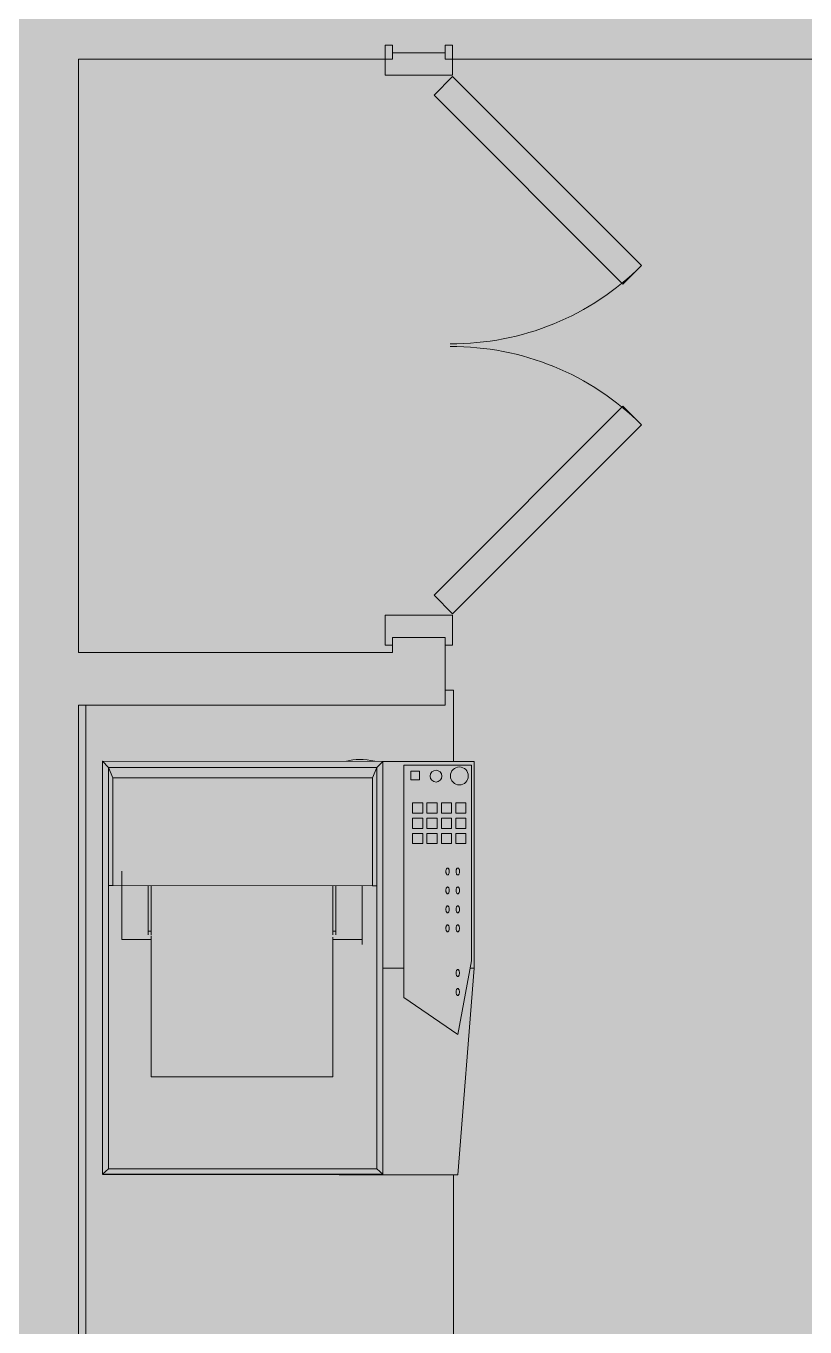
# Model space of a CAD drawing. Header units: inches. Extents: x -203 to 2070, y -968 to 768.
# Drawn here: x 1048.5 to 1100.5, y 131.7 to 218.4 of the extents above; entities that cross this region are included whole.
import ezdxf

# ---------------------------------------------------------------- set-up
doc = ezdxf.new("R2010")
doc.units = ezdxf.units.IN
doc.header["$MEASUREMENT"] = 0
for name, color, linetype, lineweight in [('A-DETL-GENF', 92, 'Continuous', 9), ('A-DOOR', 31, 'Continuous', 13), ('A-DOOR-FRAM', 31, 'Continuous', 20), ('A-WALL-PATT', 111, 'Continuous', 13), ('I-WALL', 2, 'Continuous', 13), ('Q-CASE', 31, 'Continuous', 13), ('Q-SPCQ', 91, 'Continuous', 13)]:
    doc.layers.add(name, color=color, linetype=linetype, lineweight=lineweight)

# ---------------------------------------------------------------- blocks, each defined once
blk = doc.blocks.new('A-Printer - Printer-4745960-LEVEL 7 - POWER _ SIGNAL')
at = {"layer": 'Q-SPCQ', "color": 55, "lineweight": 9}
for p, q in [((-13.856, 11.811), (-13.856, 10.827)), ((-13.856, -3.981), (-13.856, 11.811)), ((-13.832, 11.811), (13.703, 11.811)), ((-13.832, 11.811), (-13.463, 11.417)), ((-13.832, -6.872), (-13.832, 11.811)), ((13.284, 11.417), (-13.463, 11.417)), ((-13.463, 11.417), (-13.463, -6.478)), ((5.41, 11.122), (5.41, 11.417)), ((5.41, 11.417), (13.284, 11.417)), ((13.284, 11.417), (12.596, 11.122)), ((13.284, 11.417), (13.703, 11.811)), ((13.284, 11.417), (13.284, -6.478)), ((13.284, -6.478), (13.284, 11.417)), ((13.703, 11.811), (13.703, -6.872)), ((-13.856, 10.827), (-13.856, -6.872)), ((1.816, 10.528), (1.816, 8.577)), ((5.41, -6.183), (5.41, 11.122)), ((12.596, 11.122), (12.596, -6.183)), ((12.596, -6.183), (12.596, 11.122)), ((2.128, 8.774), (2.386, 8.774)), ((2.386, 8.577), (2.386, 8.774)), ((-7.332, 8.577), (-7.332, -3.543)), ((2.386, 8.577), (2.128, 8.577)), ((-13.856, -3.979), (-13.856, -6.872)), ((1.816, -3.543), (1.816, -5.494)), ((2.128, -3.543), (2.386, -3.543)), ((2.386, -3.74), (2.128, -3.74)), ((2.386, -3.543), (2.386, -3.74)), ((-13.856, -11.891), (-13.856, -6.872)), ((-13.832, -6.872), (-13.463, -6.478)), ((13.703, -6.872), (-13.832, -6.872)), ((-13.463, -6.478), (13.284, -6.478)), ((-0.077, -6.872), (-0.077, -8.272)), ((-0.077, -8.272), (-0.077, -6.872)), ((5.41, -6.478), (5.41, -6.183)), ((13.284, -6.478), (5.41, -6.478)), ((13.284, -6.478), (12.596, -6.183)), ((13.703, -6.872), (13.284, -6.478)), ((13.703, -6.872), (13.703, -12.974)), ((-2.051, -8.272), (-4.498, -11.875)), ((13.459, -8.272), (-2.051, -8.272)), ((13.459, -12.782), (13.459, -8.272)), ((8.895, -8.858), (8.217, -8.858)), ((8.217, -8.858), (8.217, -9.536)), ((8.217, -9.536), (8.895, -9.536)), ((8.895, -9.536), (8.895, -8.858)), ((9.912, -8.858), (9.234, -8.858)), ((9.234, -8.858), (9.234, -9.536)), ((9.234, -9.536), (9.912, -9.536)), ((9.912, -9.536), (9.912, -8.858)), ((10.929, -8.858), (10.251, -8.858)), ((10.251, -8.858), (10.251, -9.536)), ((10.251, -9.536), (10.929, -9.536)), ((10.929, -9.536), (10.929, -8.858)), ((13.06, -8.737), (12.47, -8.737)), ((12.47, -8.737), (12.47, -9.328)), ((12.47, -9.328), (13.06, -9.328)), ((13.06, -9.328), (13.06, -8.737)), ((8.895, -9.818), (8.217, -9.818)), ((8.217, -9.818), (8.217, -10.496)), ((8.895, -10.496), (8.895, -9.818)), ((9.912, -9.818), (9.234, -9.818)), ((9.234, -9.818), (9.234, -10.496)), ((9.912, -10.496), (9.912, -9.818)), ((10.929, -9.818), (10.251, -9.818)), ((10.251, -9.818), (10.251, -10.496)), ((10.929, -10.496), (10.929, -9.818)), ((8.217, -10.496), (8.895, -10.496)), ((8.895, -10.777), (8.217, -10.777)), ((8.217, -10.777), (8.217, -11.455)), ((8.895, -11.455), (8.895, -10.777)), ((9.234, -10.496), (9.912, -10.496)), ((9.912, -10.777), (9.234, -10.777)), ((9.234, -10.777), (9.234, -11.455)), ((9.912, -11.455), (9.912, -10.777)), ((10.251, -10.496), (10.929, -10.496)), ((10.929, -10.777), (10.251, -10.777)), ((10.251, -10.777), (10.251, -11.455)), ((10.929, -11.455), (10.929, -10.777)), ((-0.077, -12.974), (-13.856, -11.891)), ((-4.498, -11.875), (0.397, -12.782)), ((8.217, -11.455), (8.895, -11.455)), ((8.895, -11.736), (8.217, -11.736)), ((8.217, -11.736), (8.217, -12.414)), ((8.895, -12.414), (8.895, -11.736)), ((9.234, -11.455), (9.912, -11.455)), ((9.912, -11.736), (9.234, -11.736)), ((9.234, -11.736), (9.234, -12.414)), ((9.912, -12.414), (9.912, -11.736)), ((10.251, -11.455), (10.929, -11.455)), ((10.929, -11.736), (10.251, -11.736)), ((10.251, -11.736), (10.251, -12.414)), ((10.929, -12.414), (10.929, -11.736)), ((-0.077, -12.715), (-0.077, -12.974)), ((-0.077, -12.974), (-0.077, -12.715)), ((-0.077, -12.974), (13.703, -12.974)), ((0.397, -12.782), (13.459, -12.782)), ((8.217, -12.414), (8.895, -12.414)), ((9.234, -12.414), (9.912, -12.414)), ((10.251, -12.414), (10.929, -12.414))]:
    blk.add_line(p, q, dxfattribs=at)
at = {"layer": 'Q-SPCQ', "color": 55, "lineweight": 9, "flags": 128}
for points in [[(2.804, -11.197), (2.801, -11.176), (2.789, -11.155), (2.77, -11.136), (2.745, -11.12), (2.713, -11.105), (2.677, -11.094), (2.638, -11.086), (2.596, -11.083), (2.554, -11.083), (2.512, -11.086), (2.473, -11.094), (2.436, -11.105), (2.405, -11.12), (2.38, -11.136), (2.361, -11.155), (2.349, -11.176), (2.345, -11.197)], [(2.345, -11.197), (2.349, -11.218), (2.361, -11.238), (2.38, -11.257), (2.405, -11.274), (2.436, -11.288), (2.473, -11.3), (2.512, -11.307), (2.554, -11.311), (2.596, -11.311), (2.638, -11.307), (2.677, -11.3), (2.713, -11.288), (2.745, -11.274), (2.77, -11.257), (2.789, -11.238), (2.801, -11.218), (2.804, -11.197)], [(4.067, -11.197), (4.063, -11.176), (4.052, -11.155), (4.033, -11.136), (4.007, -11.12), (3.976, -11.105), (3.94, -11.094), (3.901, -11.086), (3.859, -11.083), (3.816, -11.083), (3.775, -11.086), (3.735, -11.094), (3.699, -11.105), (3.668, -11.12), (3.642, -11.136), (3.624, -11.155), (3.612, -11.176), (3.608, -11.197)], [(3.608, -11.197), (3.612, -11.218), (3.624, -11.238), (3.642, -11.257), (3.668, -11.274), (3.699, -11.288), (3.735, -11.3), (3.775, -11.307), (3.816, -11.311), (3.859, -11.311), (3.901, -11.307), (3.94, -11.3), (3.976, -11.288), (4.007, -11.274), (4.033, -11.257), (4.052, -11.238), (4.063, -11.218), (4.067, -11.197)], [(5.33, -11.197), (5.326, -11.176), (5.315, -11.155), (5.296, -11.136), (5.27, -11.12), (5.239, -11.105), (5.203, -11.094), (5.163, -11.086), (5.122, -11.083), (5.079, -11.083), (5.038, -11.086), (4.998, -11.094), (4.962, -11.105), (4.931, -11.12), (4.905, -11.136), (4.886, -11.155), (4.875, -11.176), (4.871, -11.197)], [(4.871, -11.197), (4.875, -11.218), (4.886, -11.238), (4.905, -11.257), (4.931, -11.274), (4.962, -11.288), (4.998, -11.3), (5.038, -11.307), (5.079, -11.311), (5.122, -11.311), (5.163, -11.307), (5.203, -11.3), (5.239, -11.288), (5.27, -11.274), (5.296, -11.257), (5.315, -11.238), (5.326, -11.218), (5.33, -11.197)], [(6.593, -11.197), (6.589, -11.176), (6.577, -11.155), (6.559, -11.136), (6.533, -11.12), (6.502, -11.105), (6.466, -11.094), (6.426, -11.086), (6.384, -11.083), (6.342, -11.083), (6.3, -11.086), (6.261, -11.094), (6.225, -11.105), (6.194, -11.12), (6.168, -11.136), (6.149, -11.155), (6.138, -11.176), (6.134, -11.197)], [(6.134, -11.197), (6.138, -11.218), (6.149, -11.238), (6.168, -11.257), (6.194, -11.274), (6.225, -11.288), (6.261, -11.3), (6.3, -11.307), (6.342, -11.311), (6.384, -11.311), (6.426, -11.307), (6.466, -11.3), (6.502, -11.288), (6.533, -11.274), (6.559, -11.257), (6.577, -11.238), (6.589, -11.218), (6.593, -11.197)], [(-1.443, -11.876), (-1.447, -11.855), (-1.459, -11.835), (-1.478, -11.816), (-1.503, -11.799), (-1.534, -11.784), (-1.57, -11.773), (-1.61, -11.766), (-1.652, -11.762), (-1.694, -11.762), (-1.736, -11.766), (-1.775, -11.773), (-1.811, -11.784), (-1.842, -11.799), (-1.868, -11.816), (-1.887, -11.835), (-1.898, -11.855), (-1.902, -11.876)], [(-1.902, -11.876), (-1.898, -11.897), (-1.887, -11.917), (-1.868, -11.936), (-1.842, -11.953), (-1.811, -11.968), (-1.775, -11.979), (-1.736, -11.986), (-1.694, -11.99), (-1.652, -11.99), (-1.61, -11.986), (-1.57, -11.979), (-1.534, -11.968), (-1.503, -11.953), (-1.478, -11.936), (-1.459, -11.917), (-1.447, -11.897), (-1.443, -11.876)], [(-0.18, -11.876), (-0.184, -11.855), (-0.196, -11.835), (-0.215, -11.816), (-0.24, -11.799), (-0.272, -11.784), (-0.308, -11.773), (-0.347, -11.766), (-0.389, -11.762), (-0.431, -11.762), (-0.473, -11.766), (-0.512, -11.773), (-0.548, -11.784), (-0.58, -11.799), (-0.605, -11.816), (-0.624, -11.835), (-0.636, -11.855), (-0.64, -11.876)], [(-0.64, -11.876), (-0.636, -11.897), (-0.624, -11.917), (-0.605, -11.936), (-0.58, -11.953), (-0.548, -11.968), (-0.512, -11.979), (-0.473, -11.986), (-0.431, -11.99), (-0.389, -11.99), (-0.347, -11.986), (-0.308, -11.979), (-0.272, -11.968), (-0.24, -11.953), (-0.215, -11.936), (-0.196, -11.917), (-0.184, -11.897), (-0.18, -11.876)], [(2.804, -11.876), (2.801, -11.855), (2.789, -11.835), (2.77, -11.816), (2.745, -11.799), (2.713, -11.784), (2.677, -11.773), (2.638, -11.766), (2.596, -11.762), (2.554, -11.762), (2.512, -11.766), (2.473, -11.773), (2.436, -11.784), (2.405, -11.799), (2.38, -11.816), (2.361, -11.835), (2.349, -11.855), (2.345, -11.876)], [(2.345, -11.876), (2.349, -11.897), (2.361, -11.917), (2.38, -11.936), (2.405, -11.953), (2.436, -11.968), (2.473, -11.979), (2.512, -11.986), (2.554, -11.99), (2.596, -11.99), (2.638, -11.986), (2.677, -11.979), (2.713, -11.968), (2.745, -11.953), (2.77, -11.936), (2.789, -11.917), (2.801, -11.897), (2.804, -11.876)], [(4.067, -11.876), (4.063, -11.855), (4.052, -11.835), (4.033, -11.816), (4.007, -11.799), (3.976, -11.784), (3.94, -11.773), (3.901, -11.766), (3.859, -11.762), (3.816, -11.762), (3.775, -11.766), (3.735, -11.773), (3.699, -11.784), (3.668, -11.799), (3.642, -11.816), (3.624, -11.835), (3.612, -11.855), (3.608, -11.876)], [(3.608, -11.876), (3.612, -11.897), (3.624, -11.917), (3.642, -11.936), (3.668, -11.953), (3.699, -11.968), (3.735, -11.979), (3.775, -11.986), (3.816, -11.99), (3.859, -11.99), (3.901, -11.986), (3.94, -11.979), (3.976, -11.968), (4.007, -11.953), (4.033, -11.936), (4.052, -11.917), (4.063, -11.897), (4.067, -11.876)], [(5.33, -11.876), (5.326, -11.855), (5.315, -11.835), (5.296, -11.816), (5.27, -11.799), (5.239, -11.784), (5.203, -11.773), (5.163, -11.766), (5.122, -11.762), (5.079, -11.762), (5.038, -11.766), (4.998, -11.773), (4.962, -11.784), (4.931, -11.799), (4.905, -11.816), (4.886, -11.835), (4.875, -11.855), (4.871, -11.876)], [(4.871, -11.876), (4.875, -11.897), (4.886, -11.917), (4.905, -11.936), (4.931, -11.953), (4.962, -11.968), (4.998, -11.979), (5.038, -11.986), (5.079, -11.99), (5.122, -11.99), (5.163, -11.986), (5.203, -11.979), (5.239, -11.968), (5.27, -11.953), (5.296, -11.936), (5.315, -11.917), (5.326, -11.897), (5.33, -11.876)], [(6.593, -11.876), (6.589, -11.855), (6.577, -11.835), (6.559, -11.816), (6.533, -11.799), (6.502, -11.784), (6.466, -11.773), (6.426, -11.766), (6.384, -11.762), (6.342, -11.762), (6.3, -11.766), (6.261, -11.773), (6.225, -11.784), (6.194, -11.799), (6.168, -11.816), (6.149, -11.835), (6.138, -11.855), (6.134, -11.876)], [(6.134, -11.876), (6.138, -11.897), (6.149, -11.917), (6.168, -11.936), (6.194, -11.953), (6.225, -11.968), (6.261, -11.979), (6.3, -11.986), (6.342, -11.99), (6.384, -11.99), (6.426, -11.986), (6.466, -11.979), (6.502, -11.968), (6.533, -11.953), (6.559, -11.936), (6.577, -11.917), (6.589, -11.897), (6.593, -11.876)]]:
    blk.add_lwpolyline(points, dxfattribs=at)
at = {"layer": 'Q-SPCQ', "color": 55, "lineweight": 9}
for centre, radius, start, end in [((12.718, -10.421), 0.394, 90, 270), ((12.718, -10.421), 0.394, 270, 90), ((12.733, -11.977), 0.596, 90, 270), ((12.733, -11.977), 0.596, 270, 90)]:
    blk.add_arc(centre, radius, start, end, dxfattribs=at)
for points, knots in [([(1.819, 10.528), (1.84, 10.528), (1.952, 10.528), (4.451, 10.528), (6.381, 10.528)], [0.1985022, 0.1985022, 0.1985022, 0.1985022, 0.2811746, 0.4470873, 0.4470873, 0.4470873, 0.4470873]), ([(5.41, 11.122), (8.761, 11.122), (12.355, 11.122), (12.463, 11.122), (12.596, 11.122)], [-0.3054153, -0.3054153, -0.3054153, -0.3054153, -0.1099962, 0, 0, 0, 0]), ([(-7.33, 8.577), (-7.329, 8.577), (-7.321, 8.577), (-7.228, 8.577), (-6.783, 8.577), (-4.272, 8.577), (-1.154, 8.577), (1.945, 8.577)], [-0.5869714, -0.5869714, -0.5869714, -0.5869714, -0.5812053, -0.5538639, -0.4560331, -0.284772, -0.0302264, -0.0302264, -0.0302264, -0.0302264]), ([(1.807, -3.543), (-1.597, -3.543), (-4.14, -3.543), (-6.784, -3.543), (-7.25, -3.543), (-7.306, -3.543), (-7.336, -3.543), (-7.341, -3.543)], [0.0302264, 0.0302264, 0.0302264, 0.0302264, 0.284772, 0.4560331, 0.5538639, 0.5812053, 0.5869714, 0.5869714, 0.5869714, 0.5869714]), ([(5.398, -5.494), (3.404, -5.494), (2.544, -5.494), (1.51, -5.494), (1.494, -5.494)], [0.0822518, 0.0822518, 0.0822518, 0.0822518, 0.2481645, 0.3308369, 0.3308369, 0.3308369, 0.3308369]), ([(12.596, -6.183), (12.463, -6.183), (12.355, -6.183), (8.761, -6.183), (5.41, -6.183)], [0, 0, 0, 0, 0.1099962, 0.3054153, 0.3054153, 0.3054153, 0.3054153])]:
    blk.add_open_spline(points, degree=3, knots=knots, dxfattribs=at)
for points in [[(2.386, 8.774), (3.407, 8.774), (4.417, 8.774), (5.415, 8.774)], [(2.061, 8.577), (1.918, 8.577), (1.68, 8.577), (1.618, 8.577)], [(5.415, 8.577), (4.417, 8.577), (3.407, 8.577), (2.386, 8.577)], [(1.819, -3.543), (1.836, -3.543), (1.798, -3.543), (1.989, -3.543)], [(2.386, -3.543), (3.407, -3.543), (4.417, -3.543), (5.415, -3.543)], [(5.415, -3.74), (4.417, -3.74), (3.407, -3.74), (2.386, -3.74)], [(13.713, -6.341), (13.886, -5.624), (13.866, -5.002), (13.709, -4.446)]]:
    blk.add_open_spline(points, degree=3, dxfattribs=at)
blk = doc.blocks.new('C-L SHAPE COUNTER TOP - C-L SHAPE COUNTER TOP-5504403-LEVEL 7 - POWER _ SIGNAL')
at = {"layer": 'Q-CASE', "color": 254, "lineweight": 9}
for p, q in [((25, 99.591), (24.45, 99.591)), ((25, 94.841), (25, 99.591)), ((0.5, 1.685), (0.5, 98.591)), ((25, 25), (25, 67.282))]:
    blk.add_line(p, q, dxfattribs=at)
blk = doc.blocks.new('Double Flush - Int-F-WDMF-36_ x 84_-4824208-LEVEL 7 - POWER _ SIGNAL')
at = {"layer": 'A-DOOR', "color": 8, "lineweight": 20}
for p, q in [((-17.906, 2.25), (-5.311, 14.845)), ((-5.311, 14.845), (-4.073, 13.608)), ((5.311, 14.845), (4.073, 13.608)), ((17.906, 2.25), (5.311, 14.845)), ((-4.073, 13.608), (-16.669, 1.013)), ((4.073, 13.608), (16.669, 1.013)), ((-16.669, 1.013), (-17.906, 2.25)), ((16.669, 1.013), (17.906, 2.25))]:
    blk.add_line(p, q, dxfattribs=at)
at = {"layer": 'A-DOOR', "color": 55, "lineweight": 9}
for centre, start, end in [((-17.906, 2.25), 359.5, 45), ((17.906, 2.25), 135, 180.5)]:
    blk.add_arc(centre, 17.812, start, end, dxfattribs=at)
at = {"layer": 'A-DOOR-FRAM', "color": 8}
for p, q in [((-20, 2.25), (-18, 2.25)), ((-20, 2.25), (-20, 1.75)), ((-20, 1.75), (-19.5, 1.75)), ((-19.5, -1.75), (-19.5, 1.75)), ((-18, -2.25), (-18, 2.25)), ((18, -2.25), (18, 2.25)), ((18, 2.25), (20, 2.25)), ((19.5, 1.75), (20, 1.75)), ((19.5, -1.75), (19.5, 1.75)), ((20, 2.25), (20, 1.75)), ((-20, -1.75), (-19.5, -1.75)), ((-20, -2.25), (-20, -1.75)), ((-20, -2.25), (-18, -2.25)), ((18, -2.25), (20, -2.25)), ((19.5, -1.75), (20, -1.75)), ((20, -2.25), (20, -1.75))]:
    blk.add_line(p, q, dxfattribs=at)

msp = doc.modelspace()

# ---------------------------------------------------------------- hatches: boundary and pattern name
at = {"layer": 'A-DETL-GENF'}
h = msp.add_hatch(color=9, dxfattribs=at)
h.paths.add_polyline_path([(131.765, -847.993), (290.739, -780.498), (225.6, -627.041), (211.087, -633.201), (209.279, -628.944), (209.423, -628.883), (203.589, -616.374), (207.781, -614.419), (213.683, -627.075), (295.769, -592.232), (297.576, -596.489), (229.858, -625.233), (294.997, -778.691), (401.085, -733.649), (335.949, -580.2), (334.396, -580.86), (332.589, -576.602), (420.957, -539.092), (422.765, -543.349), (340.207, -578.393), (405.342, -731.842), (511.688, -686.691), (511.688, -619.126), (494.671, -619.126), (494.671, -614.126), (492.171, -614.126), (492.171, -540.001), (465.421, -540.001), (465.421, -525.243), (459.585, -527.72), (457.778, -523.463), (465.421, -520.218), (465.421, -507.376), (497.171, -507.376), (497.171, -511.564), (497.671, -511.564), (497.671, -516.564), (497.171, -516.564), (497.171, -614.126), (658.093, -614.126), (718.696, -588.402), (718.696, -513.048), (720.733, -513.048), (720.733, -508.938), (744.733, -508.938), (744.733, -513.189), (757.983, -510.063), (757.983, -505.438), (677.116, -505.364), (677.116, -505.438), (626.983, -505.438), (626.983, -505.317), (560.671, -505.317), (560.671, -516.564), (537.671, -516.564), (537.671, -511.564), (555.671, -511.564), (555.671, -395.306), (560.671, -395.306), (560.671, -438.438), (560.171, -438.438), (560.171, -441.938), (560.671, -441.938), (560.671, -498.317), (619.983, -498.317), (619.983, -477.938), (626.983, -477.938), (626.983, -501.938), (757.983, -501.938), (757.983, -376.936), (625.459, -376.936), (625.459, -433.435), (624.19, -433.435), (624.19, -433.935), (625.459, -433.935), (625.459, -441.938), (600.171, -441.938), (600.171, -438.438), (621.959, -438.438), (621.959, -303.25), (601.171, -303.25), (601.171, -299.75), (634.608, -299.75), (634.608, -357.01), (793.959, -357.01), (793.959, -230.991), (634.983, -230.991), (634.983, -254.991), (560.671, -254.977), (560.671, -299.75), (561.171, -299.75), (561.171, -303.25), (560.671, -303.25), (560.671, -346.75), (555.671, -346.75), (555.671, -249.977), (575.841, -249.977), (575.841, -200.842), (587.091, -200.842), (587.091, -243.741), (631.483, -243.741), (631.483, -224.991), (675.983, -224.991), (675.983, -160.842), (555.736, -160.842), (555.736, 0.658), (596.733, 0.658), (596.733, -16.342), (638.734, -16.342), (638.734, 0.658), (700.733, 0.658), (700.733, -16.342), (742.734, -16.342), (742.734, 0.658), (804.733, 0.658), (804.733, -16.342), (846.734, -16.342), (846.734, 0.658), (908.733, 0.658), (908.733, -16.342), (950.734, -16.342), (950.734, 0.658), (993.733, 0.658), (993.733, -121.745), (988.733, -121.745), (988.733, -121.342), (980.108, -121.342), (980.108, -122.592), (769.735, -122.592), (769.735, -217.717), (963.741, -217.717), (963.741, -199.939), (988.733, -199.939), (988.733, -161.745), (993.733, -161.745), (993.733, -227.326), (968.741, -227.326), (968.741, -227.439), (963.741, -227.439), (963.741, -224.717), (769.735, -224.717), (769.735, -224.991), (799.959, -224.991), (799.959, -303.857), (963.741, -303.857), (963.741, -267.439), (968.741, -267.439), (968.741, -343.738), (1450.296, -343.738), (1450.296, -347.488), (1376.296, -347.488), (1376.296, -524.653), (1491.984, -524.653), (1491.984, -347.488), (1490.296, -347.488), (1490.296, -343.738), (1499.296, -343.738), (1499.296, -347.488), (1496.609, -347.488), (1496.609, -524.653), (1723.696, -524.653), (1723.696, -377.363), (1552.608, -377.363), (1552.608, -347.488), (1539.296, -347.488), (1539.296, -343.738), (1552.608, -343.738), (1552.608, 339.9), (1723.296, 339.9), (1723.296, 351.587), (1731.859, 351.587), (1731.859, 355.587), (1736.484, 355.587), (1736.484, 351.587), (1910.234, 351.587), (1910.234, 580.432), (-120.353, 580.432), (-120.353, 406.962), (53.866, 406.962), (53.866, 426.962), (70.733, 426.962), (70.733, 422.337), (58.491, 422.337), (58.491, 402.337), (58.053, 402.337), (58.053, 327.65), (54.303, 327.65), (54.303, 402.337), (-120.353, 402.337), (-120.353, 286.962), (54.303, 286.962), (54.303, 287.65), (58.053, 287.65), (58.053, 279.65), (54.303, 279.65), (54.303, 282.337), (-120.353, 282.337), (-120.353, 166.962), (54.303, 166.962), (54.303, 239.65), (58.053, 239.65), (58.053, 160.65), (54.303, 160.65), (54.303, 162.337), (-120.353, 162.337), (-120.353, 0.55), (-80.763, 0.55), (-80.763, -12.891), (54.303, -12.891), (54.303, 120.65), (58.053, 120.65), (58.053, -20.203), (54.303, -20.203), (54.303, -17.516), (-80.763, -17.516), (-80.763, -30.95), (-120.353, -30.95), (-120.353, -193.038), (54.303, -193.038), (54.303, -60.203), (58.053, -60.203), (58.053, -218.211), (72.524, -252.294), (69.072, -253.759), (54.303, -218.974), (54.303, -197.663), (-120.353, -197.663), (-120.353, -254.169), (-74.956, -361.096), (84.501, -290.101), (84.704, -290.578), (88.156, -289.113), (140.815, -413.143), (137.363, -414.609), (86.309, -294.359), (-73.148, -365.354), (42.666, -638.135), (201.924, -566.671), (175.402, -504.202), (178.853, -502.737), (207.154, -569.394), (190.31, -576.952), (190.876, -578.167), (186.685, -580.121), (186.09, -578.846), (44.474, -642.393), (120.789, -822.142)], flags=0)
h.paths.add_polyline_path([(225.756, -805.76), (216.377, -783.669), (238.468, -774.289), (247.847, -796.381), (232.983, -802.692)], flags=0)
h.paths.add_polyline_path([(446.67, -711.967), (437.29, -689.876), (459.382, -680.497), (468.761, -702.588), (455.331, -708.29)], flags=0)
h.paths.add_polyline_path([(516.313, -684.727), (893.341, -524.653), (967.942, -524.653), (967.942, -523.313), (944.233, -523.313), (944.233, -523.602), (744.733, -523.602), (744.733, -532.938), (723.696, -532.938), (723.696, -561.419), (744.733, -561.419), (744.733, -585.419), (723.696, -585.419), (723.696, -591.711), (659.111, -619.126), (590.813, -619.126), (590.813, -647.064), (516.734, -647.064), (516.734, -643.564), (587.313, -643.564), (587.313, -619.126), (516.313, -619.126), (516.313, -647.064)], flags=0)
h.paths.add_polyline_path([(262.353, -545.876), (246.296, -508.058), (353.104, -462.711), (227.52, -166.919), (120.789, -212.445), (111.006, -189.403), (111.006, 5.621), (114.756, 5.621), (114.756, -27.825), (206.983, -27.825), (206.983, 5.621), (253.208, 5.621), (256.397, 0.096), (258.314, 0.096), (258.314, -3.404), (257.262, -3.404), (257.262, -33.092), (236.483, -33.092), (236.483, -149.243), (377.305, -149.231), (377.293, -3.404), (298.314, -3.404), (298.314, 0.096), (494.793, 0.096), (494.793, -99.484), (491.301, -99.485), (491.293, -3.404), (380.793, -3.404), (380.805, -149.231), (491.305, -149.222), (491.305, -139.485), (494.804, -139.484), (494.809, -201.313), (491.309, -201.313), (491.305, -152.722), (236.483, -152.743), (236.483, -179.075), (297.945, -323.837), (491.319, -323.821), (491.32, -321.745), (494.819, -321.745), (494.829, -446.715), (415.963, -480.356), (414.59, -477.137), (491.329, -444.403), (491.319, -327.321), (299.431, -327.337), (370.936, -495.757), (377.797, -492.831), (379.17, -496.05), (369.085, -500.352), (354.471, -465.933), (287.277, -494.461), (301.967, -529.061), (263.056, -545.577)], flags=0)
h.paths.add_polyline_path([(263.056, -541.775), (297.377, -527.207), (284.055, -495.829), (271.827, -501.021), (281.206, -523.112), (259.115, -532.492), (262.353, -540.118)], flags=0)
h.paths.add_polyline_path([(3.308, -538.977), (-6.071, -516.886), (16.021, -507.507), (19.357, -515.365), (155.585, -457.527), (152.995, -451.428), (156.447, -449.962), (163.221, -465.918), (159.77, -467.383), (157.393, -461.785), (21.165, -519.623), (25.4, -529.598), (16.021, -533.58)], flags=0)
h.paths.add_polyline_path([(492.171, -535.376), (492.171, -532.938), (471.733, -532.938), (471.733, -512.001), (470.046, -512.001), (470.046, -535.376), (471.733, -535.376)], flags=0)
h.paths.add_polyline_path([(1542.733, -523.313), (1542.733, -499.313), (1566.733, -499.313), (1566.733, -523.313), (1552.608, -523.313)], flags=0)
h.paths.add_polyline_path([(895.218, -520.102), (940.733, -520.102), (940.733, -497.313), (963.741, -497.313), (963.741, -457.438), (946.483, -457.438), (946.483, -308.857), (799.959, -308.857), (799.959, -363.01), (625.459, -363.01), (625.459, -370.936), (763.983, -370.936), (763.983, -513.563), (744.733, -513.563), (744.733, -520.102), (894.326, -520.102)], flags=0)
h.paths.add_polyline_path([(963.741, -452.438), (963.741, -308.857), (951.483, -308.857), (951.483, -452.438)], flags=0)
h.paths.add_polyline_path([(626.181, -357.01), (631.108, -357.01), (631.108, -303.25), (625.459, -303.25), (625.459, -357.01)], flags=0)
h.paths.add_polyline_path([(1130.733, -287.8), (1048.585, -287.8), (1048.571, -116.844), (1052.071, -116.844), (1052.071, -120.245), (1162.558, -120.206), (1162.558, -3.404), (1052.061, -3.404), (1052.045, -76.844), (1048.567, -76.844), (1048.561, 0.096), (1491.139, 0.096), (1491.139, -77.995), (1487.639, -77.995), (1487.639, -3.404), (1268.733, -3.404), (1268.733, -29.342), (1240.733, -29.342), (1240.733, -3.404), (1166.058, -3.404), (1166.058, -120.245), (1487.639, -120.245), (1487.639, -117.995), (1491.139, -117.995), (1491.139, -287.8), (1483.46, -287.8), (1483.46, -284.3), (1487.639, -284.3), (1487.639, -123.745), (1052.071, -123.745), (1052.084, -284.3), (1443.46, -284.3), (1443.46, -287.8), (1133.483, -287.8)], flags=0)
h.paths.add_polyline_path([(491.316, -281.745), (491.311, -225.313), (471.733, -225.313), (471.733, -201.315), (494.811, -201.315), (494.816, -281.745)], flags=0)
h.paths.add_polyline_path([(766.235, -224.991), (766.235, -204.813), (679.483, -204.813), (679.483, -224.991), (739.503, -224.991)], flags=0)
h.paths.add_polyline_path([(434.768, -205.944), (434.768, -205.944), (434.768, -205.845)], flags=0)
h.paths.add_polyline_path([(698.387, -201.313), (766.235, -201.313), (766.235, -119.342), (679.483, -119.342), (679.483, -201.313), (680.091, -201.313)], flags=0)
h.paths.add_polyline_path([(433.447, -190.028), (433.447, -190.027), (433.25, -189.973)], flags=0)
h.paths.add_polyline_path([(404.447, -190.028), (404.447, -190.027), (404.25, -189.973)], flags=0)
h.paths.add_polyline_path([(232.983, -170.831), (232.983, -164.589), (230.739, -165.546), (232.298, -169.217)], flags=0)
h.paths.add_polyline_path([(227.855, -167.28), (227.673, -166.854), (227.574, -166.896)], flags=0)
h.paths.add_polyline_path([(584.68, -146.842), (668.233, -146.842), (668.233, -111.342), (771.733, -111.342), (771.733, -24.342), (569.736, -24.342), (569.736, -146.842)], flags=0)
h.paths.add_polyline_path([(894.326, -111.342), (979.733, -111.342), (979.733, -24.342), (775.233, -24.342), (775.233, -111.342), (884.764, -111.342)], flags=0)
h.paths.add_polyline_path([(253.512, -29.342), (253.512, -1.907), (251.187, 2.121), (210.483, 2.121), (210.483, -27.825), (220.733, -27.825), (220.733, -1.342), (248.733, -1.342), (248.733, -29.342)], flags=0)
h.paths.add_polyline_path([(-117.752, -27.45), (-84.263, -27.45), (-84.263, -27.342), (-117.752, -27.342), (-117.752, -2.95), (-120.353, -2.95), (-120.353, -27.45)], flags=0)
h.paths.add_polyline_path([(525.457, 72.2), (435.184, 72.2), (435.184, 104.837), (438.684, 104.837), (438.684, 75.7), (561.352, 75.7), (561.344, 168.962), (526.671, 168.962), (526.671, 174.462), (530.171, 174.462), (530.171, 172.462), (561.344, 172.462), (561.34, 215.962), (530.171, 215.962), (530.171, 213.462), (526.671, 213.462), (526.671, 216.15), (402.591, 216.15), (402.597, 140.697), (439.247, 140.697), (439.247, 137.197), (361.247, 137.197), (361.247, 140.697), (382.341, 140.697), (382.341, 216.15), (240.341, 216.15), (240.347, 76.18), (361.352, 76.191), (361.35, 102.19), (364.85, 102.191), (364.853, 72.691), (159.584, 72.674), (159.584, 76.174), (236.847, 76.18), (236.847, 164.65), (114.506, 164.64), (114.506, 76.17), (119.584, 76.17), (119.584, 72.67), (111.006, 72.67), (111.006, 168.14), (236.845, 168.15), (236.839, 330.14), (118.589, 330.14), (118.589, 333.64), (240.339, 333.64), (240.341, 219.65), (561.341, 219.65), (561.341, 333.9), (564.841, 333.9), (564.853, 72.2), (536.108, 72.2)], flags=0)
h.paths.add_polyline_path([(1048.545, 72.747), (1048.545, 216.217), (808.523, 216.197), (808.523, 219.697), (768.522, 219.694), (768.523, 216.194), (766.269, 216.194), (766.269, 80.747), (992.983, 80.747), (992.983, 72.747), (762.769, 72.747), (762.769, 107.712), (727.683, 107.712), (727.683, 297.2), (668.483, 297.2), (668.483, 107.712), (652.983, 107.712), (652.983, 313.679), (762.769, 313.679), (762.769, 340.695), (1165.226, 340.695), (1165.267, 219.727), (1487.616, 219.753), (1487.616, 333.754), (1491.116, 333.754), (1491.116, 213.948), (1487.616, 213.948), (1487.616, 216.253), (1376.432, 216.244), (1376.432, 76.274), (1487.616, 76.283), (1487.616, 173.948), (1491.116, 173.948), (1491.116, 72.784), (1248.55, 72.764), (1248.55, 102.258), (1252.05, 102.258), (1252.05, 76.264), (1372.932, 76.274), (1372.932, 216.244), (1214.293, 216.231), (1214.297, 179.033), (1252.05, 179.033), (1252.05, 175.533), (1231.05, 175.533), (1231.05, 140.76), (1252.05, 140.76), (1252.05, 137.26), (1173.05, 137.26), (1173.05, 140.76), (1210.799, 140.76), (1210.793, 216.231), (1076.495, 216.22), (1076.495, 216.653), (1072.995, 216.653), (1072.995, 216.219), (1052.045, 216.217), (1052.045, 176.653), (1072.995, 176.653), (1072.995, 177.653), (1076.495, 177.653), (1076.495, 173.153), (1052.045, 173.153), (1052.045, 76.247), (1173.05, 76.258), (1173.05, 102.258), (1176.55, 102.258), (1176.55, 72.758), (1048.561, 72.747)], flags=0)
h.paths.add_polyline_path([(664.983, 111.212), (664.983, 310.179), (656.483, 310.179), (656.483, 111.212)], flags=0)
h.paths.add_polyline_path([(731.183, 111.212), (762.769, 111.212), (762.769, 310.179), (731.183, 310.179), (731.183, 194.442)], flags=0)
h.paths.add_polyline_path([(391.151, 140.697), (399.097, 140.697), (399.091, 216.15), (385.841, 216.15), (385.841, 140.697)], flags=0)
h.paths.add_polyline_path([(1227.55, 140.76), (1227.55, 175.533), (1214.297, 175.533), (1214.299, 140.76)], flags=0)
h.paths.add_polyline_path([(1069.984, 157.595), (1069.984, 157.595), (1070.06, 157.595)], flags=0)
h.paths.add_polyline_path([(1070.958, 157.763), (1070.958, 157.763), (1070.958, 157.84)], flags=0)
h.paths.add_polyline_path([(1056.887, 159.348), (1056.887, 159.348), (1056.887, 159.604)], flags=0)
h.paths.add_polyline_path([(1077.227, 159.516), (1077.227, 159.517), (1077.455, 159.517)], flags=0)
h.paths.add_polyline_path([(1054.937, 160.194), (1054.937, 160.194), (1055.847, 160.194)], flags=0)
h.paths.add_polyline_path([(1071.65, 167.79), (1071.65, 167.79), (1071.65, 167.866)], flags=0)
h.paths.add_polyline_path([(1054.346, 168.104), (1054.346, 168.104), (1054.346, 168.158)], flags=0)
h.paths.add_polyline_path([(727.683, 300.7), (727.683, 310.179), (668.483, 310.179), (668.483, 300.7), (710.464, 300.7)], flags=0)
h.paths.add_polyline_path([(1736.484, 395.587), (1731.859, 395.587), (1731.859, 410.275), (1678.921, 410.275), (1678.921, 398.146), (1599.733, 398.146), (1599.733, 402.771), (1674.296, 402.771), (1674.296, 414.9), (1731.859, 414.9), (1731.859, 580.146), (1736.484, 580.146), (1736.484, 410.275)], flags=0)
h.paths.add_polyline_path([(1556.796, 398.146), (1548.733, 398.146), (1548.733, 402.771), (1552.171, 402.771), (1552.171, 548.146), (1556.796, 548.146), (1556.796, 402.771), (1559.733, 402.771), (1559.733, 398.146), (1557.233, 398.146)], flags=0)
h.paths.add_polyline_path([(1364.552, 398.146), (1299.733, 398.146), (1299.733, 402.771), (1432.421, 402.771), (1432.421, 580.146), (1437.046, 580.146), (1437.046, 402.771), (1508.733, 402.771), (1508.733, 398.146), (1366.387, 398.146)], flags=0)
h.paths.add_polyline_path([(1164.933, 398.146), (999.233, 398.146), (999.233, 402.771), (1132.421, 402.771), (1132.421, 580.146), (1137.046, 580.146), (1137.046, 402.771), (1208.733, 402.771), (1208.733, 398.146), (1165.216, 398.146)], flags=0)
h.paths.add_polyline_path([(1259.733, 398.146), (1248.733, 398.146), (1248.733, 402.771), (1252.171, 402.771), (1252.171, 550.146), (1256.796, 550.146), (1256.796, 402.771), (1259.733, 402.771)], flags=0)
h.paths.add_polyline_path([(959.233, 398.146), (948.733, 398.146), (948.733, 402.771), (952.171, 402.771), (952.171, 548.646), (956.796, 548.646), (956.796, 402.771), (959.233, 402.771)], flags=0)
h.paths.add_polyline_path([(908.733, 398.146), (830.733, 398.146), (830.733, 402.771), (832.421, 402.771), (832.421, 580.146), (837.046, 580.146), (837.046, 402.771), (908.733, 402.771)], flags=0)
h.paths.add_polyline_path([(762.769, 398.146), (520.733, 398.146), (520.733, 402.771), (652.421, 402.771), (652.421, 580.146), (657.046, 580.146), (657.046, 402.771), (790.733, 402.771), (790.733, 398.146), (766.269, 398.146)], flags=0)
h.paths.add_polyline_path([(480.733, 398.146), (470.733, 398.146), (470.733, 402.771), (472.421, 402.771), (472.421, 580.146), (477.046, 580.146), (477.046, 402.771), (480.733, 402.771)], flags=0)
h.paths.add_polyline_path([(357.046, 398.146), (280.733, 398.146), (280.733, 402.771), (352.421, 402.771), (352.421, 580.146), (357.046, 580.146), (357.046, 402.771), (430.733, 402.771), (430.733, 398.146), (358.087, 398.146)], flags=0)
h.paths.add_polyline_path([(189.733, 398.146), (112.421, 398.146), (112.421, 422.337), (110.733, 422.337), (110.733, 426.962), (112.421, 426.962), (112.421, 580.146), (117.046, 580.146), (117.046, 402.771), (189.733, 402.771)], flags=0)
h.paths.add_polyline_path([(240.733, 398.146), (229.733, 398.146), (229.733, 402.771), (232.421, 402.771), (232.421, 550.146), (237.046, 550.146), (237.046, 402.771), (240.733, 402.771)], flags=0)
h.paths.add_polyline_path([(222.733, 487.664), (222.733, 577.146), (246.733, 577.146), (246.733, 553.146), (222.733, 553.146)], flags=0)
h.paths.add_polyline_path([(1542.734, 553.146), (1542.734, 577.146), (1566.734, 577.146), (1566.734, 553.146), (1548.733, 553.146)], flags=0)
h.paths.add_polyline_path([(1256.796, 553.146), (1242.734, 553.146), (1242.734, 577.146), (1266.734, 577.146), (1266.734, 553.146)], flags=0)
h.paths.add_polyline_path([(942.734, 553.146), (942.734, 577.146), (966.734, 577.146), (966.734, 553.146), (952.171, 553.146)], flags=0)
h.paths.add_polyline_path([(620.734, 553.146), (596.734, 553.146), (596.734, 577.146), (620.734, 577.146)], flags=0)
h.paths.add_polyline_path([(-39.267, 553.146), (-39.267, 577.146), (-15.267, 577.146), (-15.267, 553.146), (-19.442, 553.146)], flags=0)
at = {"layer": 'A-WALL-PATT', "lineweight": 9}
h = msp.add_hatch(color=7, dxfattribs=at)
h.paths.add_polyline_path([(766.269, 216.194), (768.523, 216.194), (768.522, 219.694), (766.269, 219.694)], flags=0)
h.paths.add_polyline_path([(808.523, 216.197), (1072.995, 216.219), (1072.995, 216.653), (1076.495, 216.653), (1076.495, 216.22), (1487.616, 216.253), (1487.616, 219.753), (808.522, 219.697)], flags=0)
for points in [[(1048.561, 72.747), (1052.045, 72.747), (1052.045, 216.218), (1048.545, 216.217), (1048.545, 72.747)], [(1076.495, 176.653), (1076.495, 177.653), (1072.995, 177.653), (1072.995, 176.653)], [(1053.648, 173.153), (1076.495, 173.153), (1076.495, 176.653), (1052.045, 176.653), (1052.045, 173.153), (1052.38, 173.153)]]:
    msp.add_hatch(color=7, dxfattribs=at).paths.add_polyline_path(points, flags=0)

# ---------------------------------------------------------------- linework, layer by layer
at = {"layer": 'I-WALL', "color": 8, "lineweight": 20}
for p, q in [((1052.045, 216.218), (1072.995, 216.219)), ((1052.045, 176.653), (1052.045, 216.218)), ((1072.995, 216.219), (1072.995, 216.653)), ((1072.995, 216.653), (1076.495, 216.653)), ((1076.495, 216.653), (1076.495, 216.22)), ((1076.495, 216.22), (1210.793, 216.231)), ((1076.495, 177.653), (1072.995, 177.653)), ((1072.995, 177.653), (1072.995, 176.653)), ((1076.495, 173.153), (1076.495, 177.653)), ((1072.995, 176.653), (1052.045, 176.653)), ((1052.045, 76.247), (1052.045, 173.153)), ((1052.045, 173.153), (1076.495, 173.153))]:
    msp.add_line(p, q, dxfattribs=at)

# ---------------------------------------------------------------- block references
at = {"layer": 'A-DOOR', "color": 135, "rotation": 270}
msp.add_blockref('Double Flush - Int-F-WDMF-36_ x 84_-4824208-LEVEL 7 - POWER _ SIGNAL', (1074.745, 197.153), dxfattribs=at)
at = {"layer": 'Q-CASE', "color": 254, "lineweight": 9}
msp.add_blockref('C-L SHAPE COUNTER TOP - C-L SHAPE COUNTER TOP-5504403-LEVEL 7 - POWER _ SIGNAL', (1052.045, 74.562), dxfattribs=at)
at = {"layer": 'Q-SPCQ', "color": 55, "lineweight": 9, "rotation": 89.98051178311154}
msp.add_blockref('A-Printer - Printer-4745960-LEVEL 7 - POWER _ SIGNAL', (1065.463, 155.704), dxfattribs=at)

doc.saveas('drawing.dxf')
